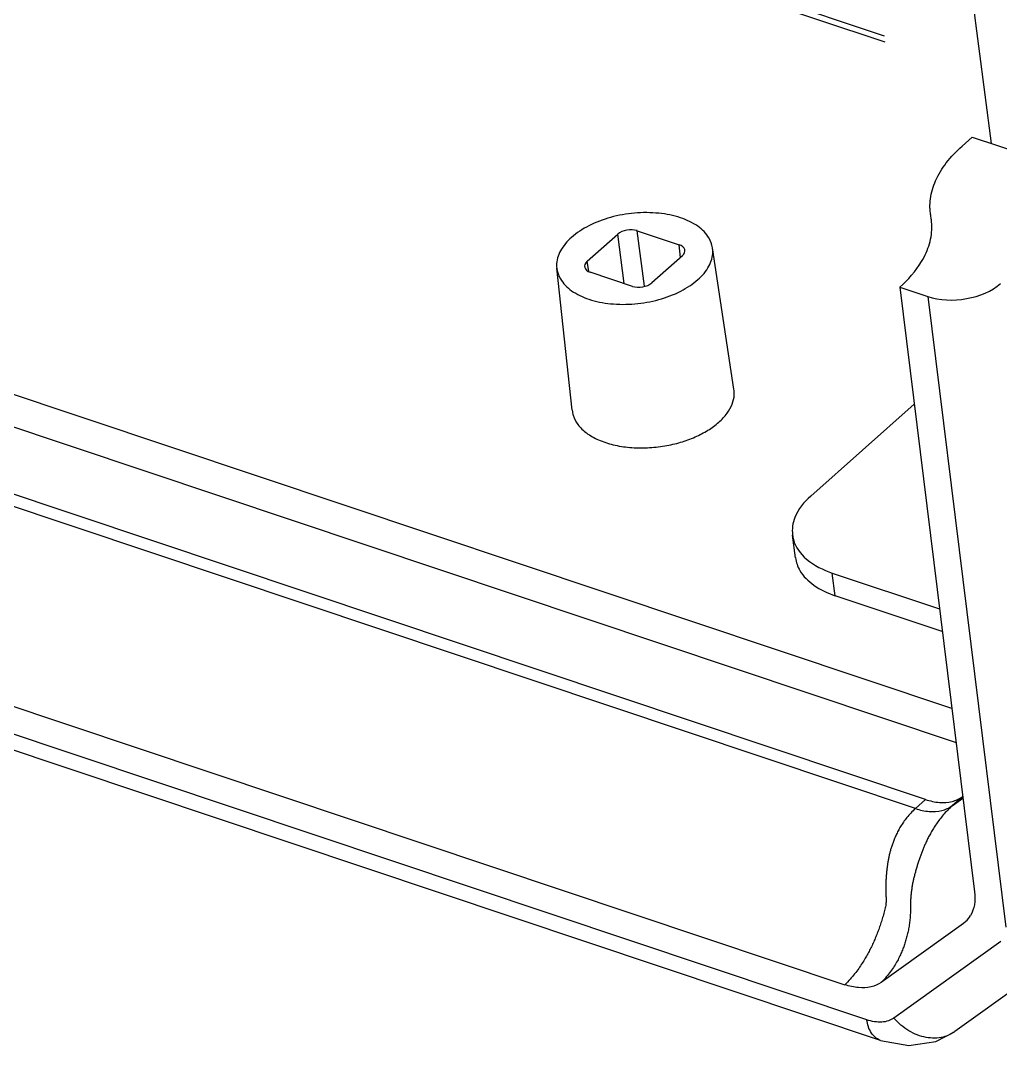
# Model space of a CAD drawing. Header units: millimetres. Extents: x 1518 to 2058, y 69 to 444.
# Drawn here: x 1770.72 to 1785.36, y 101.25 to 116.56 of the extents above; entities that cross this region are included whole.
import ezdxf

# ---------------------------------------------------------------- set-up
doc = ezdxf.new("R2010")
doc.units = ezdxf.units.MM
doc.layers.add('02___PRT_ALL_AXES', color=7, linetype='Continuous')
doc.layers.add('06___PRT_ALL_SURFS', color=7, linetype='Continuous')

# ---------------------------------------------------------------- blocks, each defined once
blk = doc.blocks.new('*u40')
at = {"color": 7, "linetype": 'Continuous'}
for p, q in [((-13.162, -6.134), (-12.987, -5.979)), ((-12.987, -5.979), (-11.974, -6.318)), ((-19.607, -8.112), (-19.081, -7.646)), ((-18.968, -8.497), (-19.081, -7.646)), ((-18.748, -7.587), (-18.023, -7.829)), ((-18.621, -8.543), (-18.748, -7.587)), ((-18.002, -8.046), (-18.023, -7.829)), ((-17.082, -10.31), (-17.451, -7.881)), ((-17.97, -8.018), (-18.496, -8.484)), ((-19.863, -10.672), (-20.128, -8.23)), ((-19.578, -8.288), (-19.607, -8.112)), ((-18.829, -8.544), (-19.554, -8.301)), ((-14.232, -8.558), (-13.749, -8.72)), ((-14.232, -8.558), (-12.948, -18.945)), ((-13.749, -8.72), (-12.41, -19.555))]:
    blk.add_line(p, q, dxfattribs=at)
for centre, major_axis, ratio, start_param, end_param in [((-18.888, -7.711), (0.238, 0.031), 0.574213, 0.86858, 2.439072), ((-18.164, -7.953), (0.238, 0.031), 0.573868, 5.580869, 7.151361), ((-19.413, -8.177), (0.238, 0.031), 0.573868, 2.439276, 4.009768), ((-18.689, -8.419), (0.238, 0.031), 0.574213, -2.273013, -0.702521), ((-13.225, -8.253), (0.893, 0.116), 0.575118, -2.271951, -0.703057)]:
    blk.add_ellipse(centre, major_axis=major_axis, ratio=ratio, start_param=start_param, end_param=end_param, dxfattribs=at)
for points, start_tangent, end_tangent in [([(-13.709, -7.255), (-13.713, -7.194), (-13.705, -7.039), (-13.616, -6.728), (-13.433, -6.423), (-13.162, -6.134)], (-0.102999, 0.994681), (0.748212, 0.663459)), ([(-17.452, -7.882), (-17.511, -7.714), (-17.704, -7.512), (-18, -7.366), (-18.373, -7.288), (-18.792, -7.286), (-19.202, -7.359), (-19.579, -7.504), (-19.875, -7.702)], (-0.156541, 0.987671), (-0.748212, -0.663459)), ([(-13.686, -7.434), (-13.687, -7.422), (-13.697, -7.346), (-13.709, -7.255)], (-0.105836, 0.994384), (-0.102999, 0.994681)), ([(-14.232, -8.558), (-13.858, -8.119), (-13.778, -7.965), (-13.689, -7.654), (-13.681, -7.499), (-13.686, -7.434)], (0.748212, 0.663459), (-0.105836, 0.994384)), ([(-19.875, -7.702), (-20.065, -7.935), (-20.131, -8.184), (-20.128, -8.23)], (-0.748212, -0.663459), (0.114909, -0.993376)), ([(-17.702, -8.428), (-17.512, -8.195), (-17.446, -7.947), (-17.452, -7.882)], (0.748212, 0.663459), (-0.156541, 0.987671)), ([(-20.128, -8.23), (-20.066, -8.416), (-19.873, -8.618), (-19.577, -8.764), (-19.204, -8.842), (-18.785, -8.844), (-18.376, -8.771), (-17.998, -8.626), (-17.702, -8.428)], (0.114909, -0.993376), (0.748212, 0.663459)), ([(-17.343, -10.878), (-17.201, -10.725), (-17.113, -10.566), (-17.077, -10.404), (-17.082, -10.311)], (0.748212, 0.663459), (-0.148203, 0.988957)), ([(-19.863, -10.672), (-19.845, -10.759), (-19.764, -10.917), (-19.616, -11.063), (-19.41, -11.181), (-19.161, -11.264), (-18.874, -11.311), (-18.569, -11.317), (-18.273, -11.285), (-17.999, -11.222), (-17.75, -11.131), (-17.53, -11.016), (-17.343, -10.878)], (0.106786, -0.994282), (0.748212, 0.663459))]:
    blk.add_spline(points, degree=3, dxfattribs=dict(at, start_tangent=start_tangent, end_tangent=end_tangent))
at = {"layer": '02___PRT_ALL_AXES', "color": 7, "linetype": 'Continuous'}
for p, q in [((-12.656, -6.09), (-13.612, 1.25)), ((-13.983, -10.568), (-15.763, -12.147)), ((-16.027, -13.206), (-16.077, -12.816)), ((-15.393, -13.469), (-13.549, -14.086)), ((-15.342, -13.859), (-15.393, -13.469)), ((-13.501, -14.475), (-15.342, -13.859))]:
    blk.add_line(p, q, dxfattribs=at)
for points, start_tangent, end_tangent in [([(-15.763, -12.147), (-16.036, -12.514), (-16.076, -12.817)], (-0.748212, -0.663459), (0.116022, -0.993247)), ([(-16.076, -12.817), (-16.061, -12.894), (-15.835, -13.23), (-15.393, -13.469)], (0.116022, -0.993247), (0.948352, -0.31722)), ([(-16.026, -13.205), (-15.949, -13.427), (-15.712, -13.676), (-15.342, -13.859)], (0.135666, -0.990755), (0.948352, -0.31722))]:
    blk.add_spline(points, degree=3, dxfattribs=dict(at, start_tangent=start_tangent, end_tangent=end_tangent))
at = {"layer": '06___PRT_ALL_SURFS', "color": 7, "linetype": 'Continuous'}
for p, q in [((-13.337, -15.799), (-70.772, 3.413)), ((-71.228, 3.009), (-13.265, -16.38)), ((-13.789, -17.36), (-71.786, 2.04)), ((-13.964, -17.515), (-71.962, 1.885)), ((-14.486, -4.346), (-29.278, 0.602)), ((-14.497, -4.243), (-28.491, 0.438)), ((-74.145, -0.818), (-15.178, -20.542)), ((-14.801, -21.145), (-74.354, -1.225)), ((-14.565, -21.501), (-74.118, -1.58)), ((-13.789, -17.36), (-13.964, -17.515)), ((-13.156, -17.313), (-13.331, -17.468)), ((-13.331, -17.468), (-13.147, -17.335)), ((-13.139, -19.489), (-14.553, -20.503)), ((-13.095, -19.454), (-13.139, -19.489)), ((-12.496, -19.799), (-14.333, -21.115)), ((-11.451, -20.034), (-13.288, -21.349)), ((-13.288, -21.349), (-13.29, -21.351))]:
    blk.add_line(p, q, dxfattribs=at)
blk.add_lwpolyline([(-14.565, -21.501), (-14.076, -21.587), (-13.615, -21.517), (-13.29, -21.35)], dxfattribs=at)
blk.add_arc((-13.405, -19.124), 0.452, 313.2247, 329.4586, dxfattribs=at)
for points, start_tangent, end_tangent in [([(-13.789, -17.36), (-13.549, -17.41)], (0.948352, -0.31722), (0.997211, -0.074631)), ([(-13.549, -17.41), (-13.334, -17.394)], (0.997211, -0.074631), (0.970359, 0.241667)), ([(-13.334, -17.394), (-13.156, -17.313)], (0.970359, 0.241667), (0.810696, 0.585468)), ([(-13.964, -17.515), (-14.043, -17.593), (-14.111, -17.671), (-14.169, -17.749), (-14.218, -17.825), (-14.261, -17.9), (-14.297, -17.974), (-14.329, -18.046), (-14.354, -18.114), (-14.376, -18.177), (-14.394, -18.237), (-14.409, -18.296), (-14.422, -18.356), (-14.434, -18.416), (-14.444, -18.476), (-14.452, -18.537), (-14.458, -18.598), (-14.464, -18.661), (-14.469, -18.726), (-14.471, -18.793), (-14.472, -18.864), (-14.472, -18.936), (-14.47, -19.005), (-14.468, -19.072), (-14.47, -19.142), (-14.482, -19.222), (-14.506, -19.315), (-14.535, -19.411), (-14.564, -19.503), (-14.595, -19.592), (-14.628, -19.679), (-14.663, -19.764), (-14.7, -19.848), (-14.74, -19.929), (-14.782, -20.009), (-14.827, -20.089), (-14.879, -20.174), (-14.939, -20.262), (-15.008, -20.354), (-15.087, -20.448), (-15.178, -20.542)], (-0.748216, -0.663455), (-0.718535, -0.695491)), ([(-13.964, -17.515), (-13.725, -17.565), (-13.509, -17.549)], (0.948352, -0.31722), (0.970359, 0.241667)), ([(-13.509, -17.549), (-13.331, -17.468)], (0.970359, 0.241667), (0.810696, 0.585468)), ([(-13.331, -17.468), (-13.413, -17.547), (-13.485, -17.626)], (-0.748214, -0.663458), (-0.647587, -0.761991)), ([(-13.485, -17.626), (-13.547, -17.704), (-13.603, -17.781), (-13.652, -17.857), (-13.696, -17.931), (-13.736, -18.003), (-13.77, -18.071), (-13.799, -18.135), (-13.826, -18.195), (-13.85, -18.255), (-13.873, -18.317), (-13.895, -18.379), (-13.916, -18.443), (-13.936, -18.508), (-13.955, -18.574), (-13.973, -18.64), (-13.99, -18.704), (-14.005, -18.767), (-14.018, -18.831), (-14.028, -18.898), (-14.037, -18.968), (-14.043, -19.041), (-14.047, -19.119), (-14.049, -19.203), (-14.05, -19.29), (-14.054, -19.379), (-14.064, -19.47), (-14.077, -19.558), (-14.094, -19.644), (-14.115, -19.728), (-14.138, -19.81), (-14.165, -19.889), (-14.196, -19.968), (-14.231, -20.048), (-14.274, -20.133), (-14.327, -20.222), (-14.39, -20.314), (-14.465, -20.409), (-14.553, -20.503)], (-0.647587, -0.761991), (-0.718761, -0.695257)), ([(-12.948, -18.945), (-12.95, -19.168), (-13.016, -19.354)], (0.122652, -0.99245), (-0.50825, -0.86121)), ([(-14.553, -20.503), (-14.726, -20.579), (-14.94, -20.593), (-15.178, -20.542)], (-0.812971, -0.582304), (-0.948352, 0.317219)), ([(-14.333, -21.115), (-14.427, -21.163), (-14.54, -21.184), (-14.666, -21.178), (-14.801, -21.145)], (-0.813032, -0.582219), (-0.948355, 0.317211)), ([(-13.29, -21.35), (-13.486, -21.441), (-13.778, -21.448), (-14.075, -21.334), (-14.333, -21.115)], (-0.81723, -0.576312), (-0.652965, 0.757388)), ([(-14.565, -21.501), (-14.575, -21.497), (-14.719, -21.373), (-14.801, -21.145)], (-0.950761, 0.309924), (-0.16401, 0.986459))]:
    blk.add_spline(points, degree=3, dxfattribs=dict(at, start_tangent=start_tangent, end_tangent=end_tangent))

msp = doc.modelspace()

# ---------------------------------------------------------------- block references
at = {"xscale": 0.8693999999999998, "yscale": 0.8693999999999998, "zscale": 0.8693999999999998}
msp.add_blockref('*u40', (1796.23, 120.02), dxfattribs=at)

doc.saveas('drawing.dxf')
